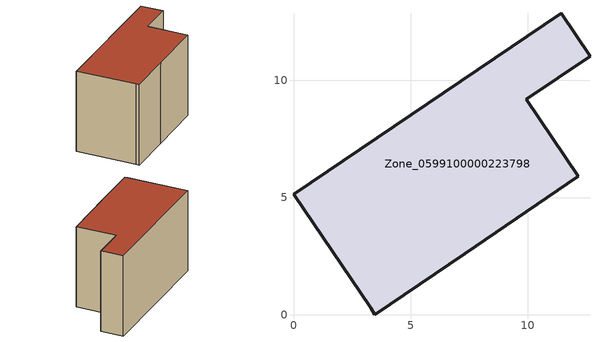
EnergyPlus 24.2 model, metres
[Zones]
Zone_0599100000223798
 floor ground (C_G): 0,5.15 11.42,12.86 12.66,11.03 9.94,9.19 12.15,5.91 7.31,2.59 3.47,0 3.3,0.29 z0
 wall outside (C_F): 3.47,0 7.31,2.59 12.15,5.91 9.94,9.19 12.66,11.03 11.42,12.86 0,5.15 3.3,0.29 3.47,0 z0:8.12
 roof outside (C_R): 11.42,12.86 0,5.15 3.3,0.29 3.47,0 7.31,2.59 12.15,5.91 9.94,9.19 12.66,11.03 z8.12
[BUILDING]
Pand.0599100000223798: North Axis=0; Terrain=City; Loads Convergence Tolerance Value=0.04; Temperature Convergence Tolerance Value=0.4; Solar Distribution=FullExterior; Maximum Number of Warmup Days=25; Minimum Number of Warmup Days=1
[Site:Location]
Rotterdam.The.Hague.AP_ZH_NLD Design_Conditions: Latitude=51.96; Longitude=4.45; Time Zone=1; Elevation=-4.5
[SITE:GROUNDTEMPERATURE:BUILDINGSURFACE]
18, 18, 18, 18, 18, 18, 18, 18, 18, 18, 18, 18
[MATERIAL] Thermal Absorptance=0.9; Solar Absorptance=0.7; Visible Absorptance=0.7
Name | Roughness | Thickness | Conductivity | Density | Specific Heat
G.TI.1975-1991 | MediumSmooth | 0.15 | 0.288461 | 540 | 1210
F.TI.1975-1991 | Rough | 0.3 | 0.230769 | 1920 | 840
R.TI.1975-1991 | MediumRough | 0.2 | 0.153846 | 1500 | 1000
[CONSTRUCTION]
C_G: G.TI.1975-1991
C_F: F.TI.1975-1991
C_R: R.TI.1975-1991
[ZONE]
Zone_0599100000223798: Type=1; Multiplier=1; Ceiling Height=Autocalculate; Volume=Autocalculate; Floor Area=autocalculate; Part of Total Floor Area=Yes
[ZONEINFILTRATION:DESIGNFLOWRATE]
Infil_Zone_0599100000223798: Zone or ZoneList or Space or SpaceList=Zone_0599100000223798; Schedule=AlwaysOn; Design Flow Rate Calculation Method=Flow/Area; Flow Rate per Floor Area=0.003; Constant Term Coefficient=1; Temperature Term Coefficient=0; Velocity Term Coefficient=0; Velocity Squared Term Coefficient=0
[HVACTEMPLATE:ZONE:IDEALLOADSAIRSYSTEM]
Zone_0599100000223798: Maximum Heating Supply Air Temperature=50; Minimum Cooling Supply Air Temperature=13; Maximum Heating Supply Air Humidity Ratio=0.0156; Minimum Cooling Supply Air Humidity Ratio=0.0077; Heating Limit=NoLimit; Cooling Limit=NoLimit; Dehumidification Control Type=ConstantSensibleHeatRatio; Cooling Sensible Heat Ratio=0.7; Dehumidification Setpoint=60; Humidification Control Type=None; Humidification Setpoint=30; Outdoor Air Method=None; Outdoor Air Flow Rate per Person=0.00944; Outdoor Air Flow Rate per Zone Floor Area=0; Outdoor Air Flow Rate per Zone=0; Demand Controlled Ventilation Type=None; Outdoor Air Economizer Type=NoEconomizer; Heat Recovery Type=None; Sensible Heat Recovery Effectiveness=0.7; Latent Heat Recovery Effectiveness=0.65
[ZONECONTROL:THERMOSTAT]
ThermostatControl_Zone_0599100000223798: Zone or ZoneList=Zone_0599100000223798; Control Type Schedule=DualSetpointControlType; Control 1=Thermostat_Zone_0599100000223798; Temperature Difference Between Cutout And Setpoint=0
[THERMOSTATSETPOINT:DUALSETPOINT]
Thermostat_Zone_0599100000223798: Heating Setpoint Temperature Schedule=HeatingSetpoint_Zone_0599100000223798; Cooling Setpoint Temperature Schedule=CoolingSetpoint_Zone_0599100000223798
[SCHEDULE:COMPACT]
HeatingSetpoint_Zone_0599100000223798: Through: 12/31, For: AllDays, Until: 24:00, 21
CoolingSetpoint_Zone_0599100000223798: Through: 12/31, For: AllDays, Until: 24:00, 24
DualSetpointControlType: Through: 12/31, For: AllDays, Until: 24:00, 4
AlwaysOn: Through: 12/31, For: AllDays, Until: 24:00, 1
